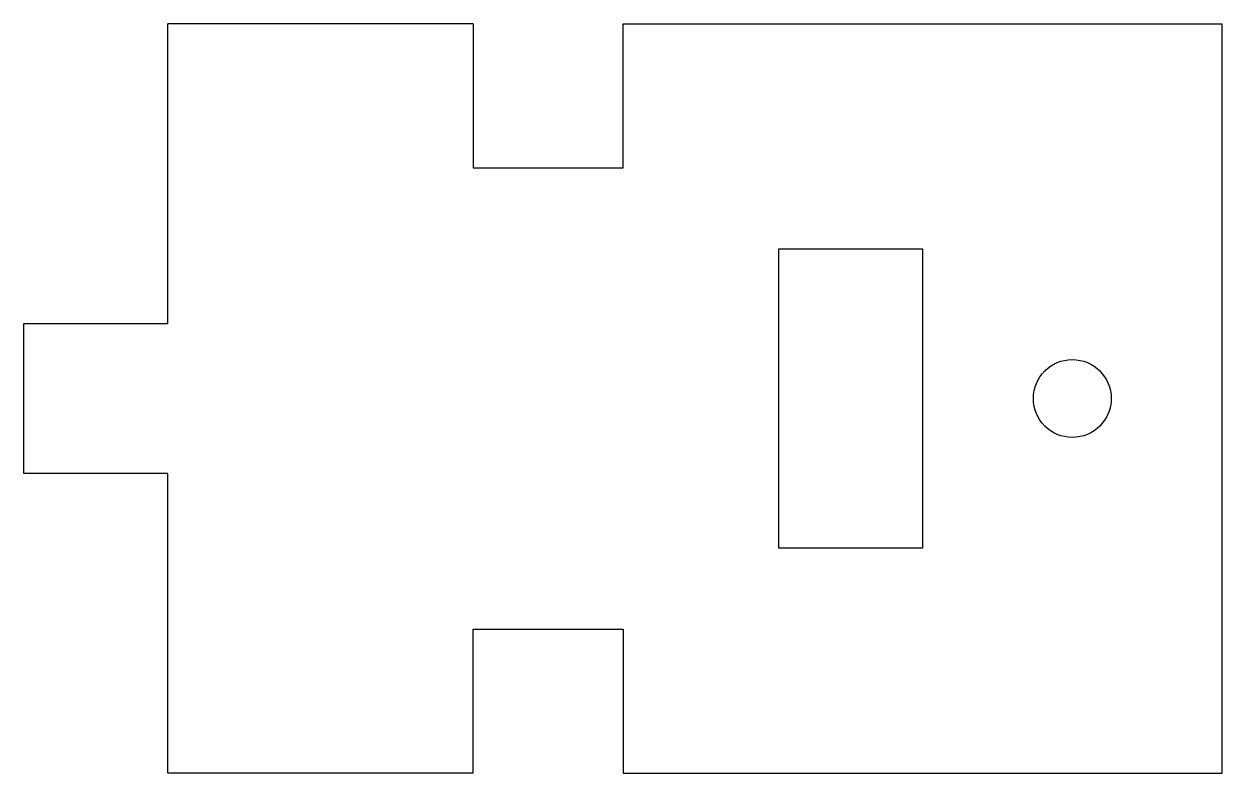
# Model space of a CAD drawing. Header units: millimetres. Extents: x -95 to -55, y -12.5 to 12.5.
import ezdxf

# ---------------------------------------------------------------- set-up
doc = ezdxf.new("R2010")
doc.units = ezdxf.units.MM
doc.layers.get('0').update_dxf_attribs({"linetype": 'CONTINUOUS'})

msp = doc.modelspace()

# ---------------------------------------------------------------- linework, layer by layer
for p, q in [((-90.2, 2.5), (-90.2, 12.5)), ((-80, 12.5), (-90.2, 12.5)), ((-80, 12.5), (-80, 7.7)), ((-75, 7.7), (-75, 12.5)), ((-75, 12.5), (-55, 12.5)), ((-55, -12.5), (-55, 12.5)), ((-80, 7.7), (-75, 7.7)), ((-69.8, 5), (-65, 5)), ((-69.8, -5), (-69.8, 5)), ((-65, 5), (-65, -5)), ((-95, -2.5), (-95, 2.5)), ((-95, 2.5), (-90.2, 2.5)), ((-90.2, -2.5), (-95, -2.5)), ((-90.2, -12.5), (-90.2, -2.5)), ((-65, -5), (-69.8, -5)), ((-80, -12.5), (-80, -7.7)), ((-80, -7.7), (-75, -7.7)), ((-75, -7.7), (-75, -12.5)), ((-80, -12.5), (-90.2, -12.5)), ((-75, -12.5), (-55, -12.5))]:
    msp.add_line(p, q)
msp.add_circle((-60, 0), 1.3)

doc.saveas('drawing.dxf')
